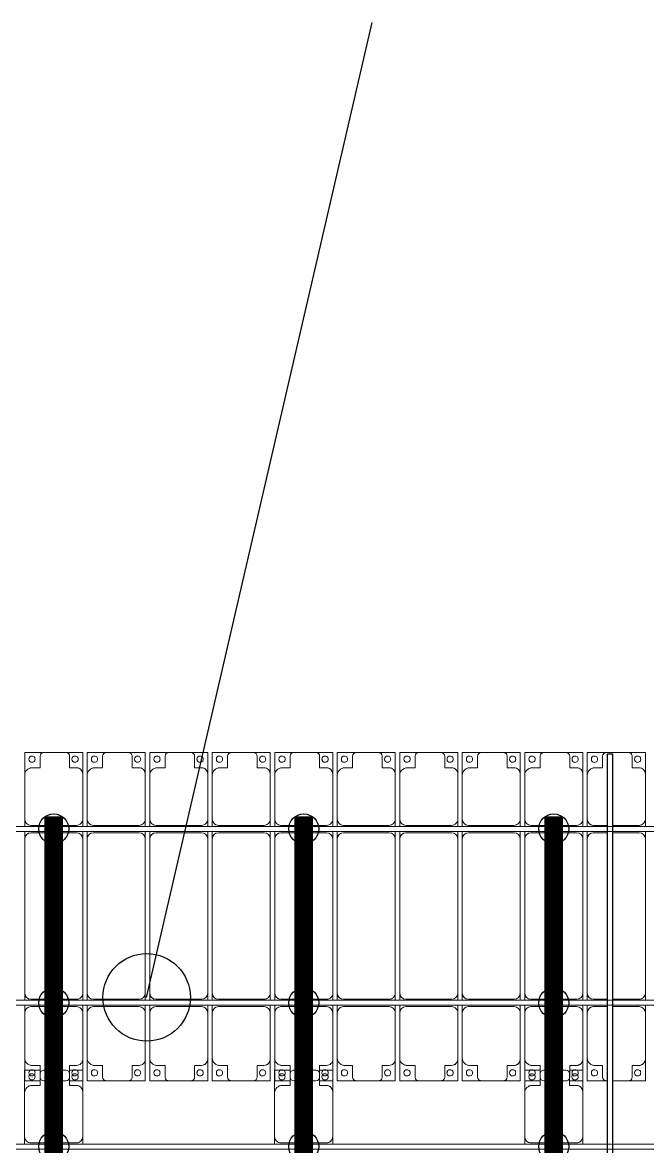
# Model space of a CAD drawing. Header units: millimetres. Extents: x -147246 to 112336, y -213734 to -86506.
# Drawn here: x -44365 to -39364, y -95705 to -86719 of the extents above; entities that cross this region are included whole.
import ezdxf

# ---------------------------------------------------------------- set-up
doc = ezdxf.new("R2010")
doc.units = ezdxf.units.MM
doc.layers.add('A-GENM', color=13, linetype='Continuous', lineweight=9)
doc.layers.add('S-BEAM', color=12, linetype='Continuous', lineweight=9)
for name, color, linetype in [('GC-BICH NEO', 6, 'Continuous'), ('GC-DAY NEO', 5, 'Continuous'), ('GC-HOP 40x60 GIA CUONG', 1, 'Continuous')]:
    doc.layers.add(name, color=color, linetype=linetype)

# ---------------------------------------------------------------- blocks, each defined once
blk = doc.blocks.new('Dải phao đi lại kèm đỡ invester - DẢI PHAO ĐI LẠI-15551-BỐ TRÍ KHUNG KẾT CẤU BÈ PIN 05')
at = {"layer": 'A-GENM', "color": 7}
for p, q in [((95758.4, 1312.2), (95911.8, 1312.2)), ((95758.4, 1129.7), (95758.4, 1312.2)), ((95881.8, 1282.2), (95881.8, 1189.7)), ((96088.2, 1312.2), (95911.8, 1312.2)), ((96088.2, 1312.2), (96223.4, 1312.2)), ((96118.2, 1189.7), (96118.2, 1282.2)), ((96223.4, 1312.2), (96223.4, 1139.7)), ((96258.4, 1312.2), (96411.8, 1312.2)), ((96258.4, 1129.7), (96258.4, 1312.2)), ((96381.8, 1282.2), (96381.8, 1189.7)), ((96588.2, 1312.2), (96411.8, 1312.2)), ((96588.2, 1312.2), (96723.4, 1312.2)), ((96618.2, 1189.7), (96618.2, 1282.2)), ((96723.4, 1312.2), (96723.4, 1139.7)), ((96758.4, 1312.2), (96911.8, 1312.2)), ((96758.4, 1129.7), (96758.4, 1312.2)), ((96881.8, 1282.2), (96881.8, 1189.7)), ((97088.2, 1312.2), (96911.8, 1312.2)), ((97088.2, 1312.2), (97223.4, 1312.2)), ((97118.2, 1189.7), (97118.2, 1282.2)), ((97223.4, 1312.2), (97223.4, 1139.7)), ((97258.4, 1312.2), (97411.8, 1312.2)), ((97258.4, 1129.7), (97258.4, 1312.2)), ((97381.8, 1282.2), (97381.8, 1189.7)), ((97588.2, 1312.2), (97411.8, 1312.2)), ((97588.2, 1312.2), (97723.4, 1312.2)), ((97618.2, 1189.7), (97618.2, 1282.2)), ((97723.4, 1312.2), (97723.4, 1139.7)), ((97758.4, 1312.2), (97911.8, 1312.2)), ((97758.4, 1129.7), (97758.4, 1312.2)), ((97881.8, 1282.2), (97881.8, 1189.7)), ((98088.2, 1312.2), (97911.8, 1312.2)), ((98088.2, 1312.2), (98223.4, 1312.2)), ((98118.2, 1189.7), (98118.2, 1282.2)), ((98223.4, 1312.2), (98223.4, 1139.7)), ((98258.4, 1312.2), (98411.8, 1312.2)), ((98258.4, 1129.7), (98258.4, 1312.2)), ((98381.8, 1282.2), (98381.8, 1189.7)), ((98588.2, 1312.2), (98411.8, 1312.2)), ((98588.2, 1312.2), (98723.4, 1312.2)), ((98618.2, 1189.7), (98618.2, 1282.2)), ((98723.4, 1312.2), (98723.4, 1139.7)), ((98758.4, 1312.2), (98911.8, 1312.2)), ((98758.4, 1129.7), (98758.4, 1312.2)), ((98881.8, 1282.2), (98881.8, 1189.7)), ((99088.2, 1312.2), (98911.8, 1312.2)), ((99088.2, 1312.2), (99223.4, 1312.2)), ((99118.2, 1189.7), (99118.2, 1282.2)), ((99223.4, 1312.2), (99223.4, 1139.7)), ((99258.4, 1312.2), (99411.8, 1312.2)), ((99258.4, 1129.7), (99258.4, 1312.2)), ((99381.8, 1282.2), (99381.8, 1189.7)), ((99588.2, 1312.2), (99411.8, 1312.2)), ((99588.2, 1312.2), (99723.4, 1312.2)), ((99618.2, 1189.7), (99618.2, 1282.2)), ((99723.4, 1312.2), (99723.4, 1139.7)), ((99758.4, 1312.2), (99911.8, 1312.2)), ((99758.4, 1129.7), (99758.4, 1312.2)), ((99881.8, 1282.2), (99881.8, 1189.7)), ((100088.2, 1312.2), (99911.8, 1312.2)), ((100088.2, 1312.2), (100223.4, 1312.2)), ((100118.2, 1189.7), (100118.2, 1282.2)), ((100223.4, 1312.2), (100223.4, 1139.7)), ((100258.4, 1312.2), (100411.8, 1312.2)), ((100258.4, 1129.7), (100258.4, 1312.2)), ((100381.8, 1282.2), (100381.8, 1189.7)), ((100588.2, 1312.2), (100411.8, 1312.2)), ((100588.2, 1312.2), (100723.4, 1312.2)), ((100618.2, 1189.7), (100618.2, 1282.2)), ((100723.4, 1312.2), (100723.4, 1139.7)), ((95881.8, 1189.7), (95818.4, 1189.7)), ((96173.4, 1189.7), (96118.2, 1189.7)), ((96381.8, 1189.7), (96318.4, 1189.7)), ((96673.4, 1189.7), (96618.2, 1189.7)), ((96881.8, 1189.7), (96818.4, 1189.7)), ((97173.4, 1189.7), (97118.2, 1189.7)), ((97381.8, 1189.7), (97318.4, 1189.7)), ((97673.4, 1189.7), (97618.2, 1189.7)), ((97881.8, 1189.7), (97818.4, 1189.7)), ((98173.4, 1189.7), (98118.2, 1189.7)), ((98381.8, 1189.7), (98318.4, 1189.7)), ((98673.4, 1189.7), (98618.2, 1189.7)), ((98881.8, 1189.7), (98818.4, 1189.7)), ((99173.4, 1189.7), (99118.2, 1189.7)), ((99381.8, 1189.7), (99318.4, 1189.7)), ((99673.4, 1189.7), (99618.2, 1189.7)), ((99881.8, 1189.7), (99818.4, 1189.7)), ((100173.4, 1189.7), (100118.2, 1189.7)), ((100381.8, 1189.7), (100318.4, 1189.7)), ((100673.4, 1189.7), (100618.2, 1189.7)), ((95758.4, 1129.7), (95758.4, 779.7)), ((96223.4, 779.7), (96223.4, 1139.7)), ((96258.4, 1129.7), (96258.4, 779.7)), ((96723.4, 779.7), (96723.4, 1139.7)), ((96758.4, 1129.7), (96758.4, 779.7)), ((97223.4, 779.7), (97223.4, 1139.7)), ((97258.4, 1129.7), (97258.4, 779.7)), ((97723.4, 779.7), (97723.4, 1139.7)), ((97758.4, 1129.7), (97758.4, 779.7)), ((98223.4, 779.7), (98223.4, 1139.7)), ((98258.4, 1129.7), (98258.4, 779.7)), ((98723.4, 779.7), (98723.4, 1139.7)), ((98758.4, 1129.7), (98758.4, 779.7)), ((99223.4, 779.7), (99223.4, 1139.7)), ((99258.4, 1129.7), (99258.4, 779.7)), ((99723.4, 779.7), (99723.4, 1139.7)), ((99758.4, 1129.7), (99758.4, 779.7)), ((100223.4, 779.7), (100223.4, 1139.7)), ((100258.4, 1129.7), (100258.4, 779.7)), ((100723.4, 779.7), (100723.4, 1139.7)), ((95758.4, 721.1), (95758.4, 779.7)), ((95808.4, 729.7), (96173.4, 729.7)), ((96223.4, 779.7), (96223.4, 721.1)), ((96258.4, 721.1), (96258.4, 779.7)), ((96308.4, 729.7), (96673.4, 729.7)), ((96723.4, 779.7), (96723.4, 721.1)), ((96758.4, 721.1), (96758.4, 779.7)), ((96808.4, 729.7), (97173.4, 729.7)), ((97223.4, 779.7), (97223.4, 721.1)), ((97258.4, 721.1), (97258.4, 779.7)), ((97308.4, 729.7), (97673.4, 729.7)), ((97723.4, 779.7), (97723.4, 721.1)), ((97758.4, 721.1), (97758.4, 779.7)), ((97808.4, 729.7), (98173.4, 729.7)), ((98223.4, 779.7), (98223.4, 721.1)), ((98258.4, 721.1), (98258.4, 779.7)), ((98308.4, 729.7), (98673.4, 729.7)), ((98723.4, 779.7), (98723.4, 721.1)), ((98758.4, 721.1), (98758.4, 779.7)), ((98808.4, 729.7), (99173.4, 729.7)), ((99223.4, 779.7), (99223.4, 721.1)), ((99258.4, 721.1), (99258.4, 779.7)), ((99308.4, 729.7), (99673.4, 729.7)), ((99723.4, 779.7), (99723.4, 721.1)), ((99758.4, 721.1), (99758.4, 779.7)), ((99808.4, 729.7), (100173.4, 729.7)), ((100223.4, 779.7), (100223.4, 721.1)), ((100258.4, 721.1), (100258.4, 779.7)), ((100308.4, 729.7), (100421.3, 729.7)), ((100461.3, 729.7), (100673.4, 729.7)), ((100723.4, 779.7), (100723.4, 721.1)), ((95758.4, 620.3), (95758.4, 681.1)), ((96173.4, 670.3), (95808.4, 670.3)), ((96223.4, 681.1), (96223.4, 620.3)), ((96258.4, 620.3), (96258.4, 681.1)), ((96673.4, 670.3), (96308.4, 670.3)), ((96723.4, 681.1), (96723.4, 620.3)), ((96758.4, 620.3), (96758.4, 681.1)), ((97173.4, 670.3), (96808.4, 670.3)), ((97223.4, 681.1), (97223.4, 620.3)), ((97258.4, 620.3), (97258.4, 681.1)), ((97673.4, 670.3), (97308.4, 670.3)), ((97723.4, 681.1), (97723.4, 620.3)), ((97758.4, 620.3), (97758.4, 681.1)), ((98173.4, 670.3), (97808.4, 670.3)), ((98223.4, 681.1), (98223.4, 620.3)), ((98258.4, 620.3), (98258.4, 681.1)), ((98673.4, 670.3), (98308.4, 670.3)), ((98723.4, 681.1), (98723.4, 620.3)), ((98758.4, 620.3), (98758.4, 681.1)), ((99173.4, 670.3), (98808.4, 670.3)), ((99223.4, 681.1), (99223.4, 620.3)), ((99258.4, 620.3), (99258.4, 681.1)), ((99673.4, 670.3), (99308.4, 670.3)), ((99723.4, 681.1), (99723.4, 620.3)), ((99758.4, 620.3), (99758.4, 681.1)), ((100173.4, 670.3), (99808.4, 670.3)), ((100223.4, 681.1), (100223.4, 620.3)), ((100258.4, 620.3), (100258.4, 681.1)), ((100421.3, 670.3), (100308.4, 670.3)), ((100673.4, 670.3), (100461.3, 670.3)), ((100723.4, 681.1), (100723.4, 620.3)), ((95758.4, 620.3), (95758.4, -610.3)), ((96223.4, -610.3), (96223.4, 620.3)), ((96258.4, 620.3), (96258.4, -610.3)), ((96723.4, -610.3), (96723.4, 620.3)), ((96758.4, 620.3), (96758.4, -610.3)), ((97223.4, -610.3), (97223.4, 620.3)), ((97258.4, 620.3), (97258.4, -610.3)), ((97723.4, -610.3), (97723.4, 620.3)), ((97758.4, 620.3), (97758.4, -610.3)), ((98223.4, -610.3), (98223.4, 620.3)), ((98258.4, 620.3), (98258.4, -610.3)), ((98723.4, -610.3), (98723.4, 620.3)), ((98758.4, 620.3), (98758.4, -610.3)), ((99223.4, -610.3), (99223.4, 620.3)), ((99258.4, 620.3), (99258.4, -610.3)), ((99723.4, -610.3), (99723.4, 620.3)), ((99758.4, 620.3), (99758.4, -610.3)), ((100223.4, -610.3), (100223.4, 620.3)), ((100258.4, 620.3), (100258.4, -610.3)), ((100723.4, -610.3), (100723.4, 620.3)), ((95758.4, -668.9), (95758.4, -610.3)), ((96223.4, -610.3), (96223.4, -668.9)), ((96258.4, -668.9), (96258.4, -610.3)), ((96723.4, -610.3), (96723.4, -668.9)), ((96758.4, -668.9), (96758.4, -610.3)), ((97223.4, -610.3), (97223.4, -668.9)), ((97258.4, -668.9), (97258.4, -610.3)), ((97723.4, -610.3), (97723.4, -668.9)), ((97758.4, -668.9), (97758.4, -610.3)), ((98223.4, -610.3), (98223.4, -668.9)), ((98258.4, -668.9), (98258.4, -610.3)), ((98723.4, -610.3), (98723.4, -668.9)), ((98758.4, -668.9), (98758.4, -610.3)), ((99223.4, -610.3), (99223.4, -668.9)), ((99258.4, -668.9), (99258.4, -610.3)), ((99723.4, -610.3), (99723.4, -668.9)), ((99758.4, -668.9), (99758.4, -610.3)), ((100223.4, -610.3), (100223.4, -668.9)), ((100258.4, -668.9), (100258.4, -610.3)), ((100723.4, -610.3), (100723.4, -668.9)), ((95758.4, -769.7), (95758.4, -708.9)), ((95808.4, -660.3), (96173.4, -660.3)), ((96223.4, -708.9), (96223.4, -769.7)), ((96258.4, -769.7), (96258.4, -708.9)), ((96308.4, -660.3), (96673.4, -660.3)), ((96723.4, -708.9), (96723.4, -769.7)), ((96758.4, -769.7), (96758.4, -708.9)), ((96808.4, -660.3), (97173.4, -660.3)), ((97223.4, -708.9), (97223.4, -769.7)), ((97258.4, -769.7), (97258.4, -708.9)), ((97308.4, -660.3), (97673.4, -660.3)), ((97723.4, -708.9), (97723.4, -769.7)), ((97758.4, -769.7), (97758.4, -708.9)), ((97808.4, -660.3), (98173.4, -660.3)), ((98223.4, -708.9), (98223.4, -769.7)), ((98258.4, -769.7), (98258.4, -708.9)), ((98308.4, -660.3), (98673.4, -660.3)), ((98723.4, -708.9), (98723.4, -769.7)), ((98758.4, -769.7), (98758.4, -708.9)), ((98808.4, -660.3), (99173.4, -660.3)), ((99223.4, -708.9), (99223.4, -769.7)), ((99258.4, -769.7), (99258.4, -708.9)), ((99308.4, -660.3), (99673.4, -660.3)), ((99723.4, -708.9), (99723.4, -769.7)), ((99758.4, -769.7), (99758.4, -708.9)), ((99808.4, -660.3), (100173.4, -660.3)), ((100223.4, -708.9), (100223.4, -769.7)), ((100258.4, -769.7), (100258.4, -708.9)), ((100308.4, -660.3), (100421.3, -660.3)), ((100461.3, -660.3), (100673.4, -660.3)), ((100723.4, -708.9), (100723.4, -769.7)), ((95758.4, -769.7), (95758.4, -1129.7)), ((96173.4, -719.7), (95808.4, -719.7)), ((96223.4, -1139.7), (96223.4, -769.7)), ((96258.4, -769.7), (96258.4, -1129.7)), ((96673.4, -719.7), (96308.4, -719.7)), ((96723.4, -1139.7), (96723.4, -769.7)), ((96758.4, -769.7), (96758.4, -1129.7)), ((97173.4, -719.7), (96808.4, -719.7)), ((97223.4, -1139.7), (97223.4, -769.7)), ((97258.4, -769.7), (97258.4, -1129.7)), ((97673.4, -719.7), (97308.4, -719.7)), ((97723.4, -1139.7), (97723.4, -769.7)), ((97758.4, -769.7), (97758.4, -1129.7)), ((98173.4, -719.7), (97808.4, -719.7)), ((98223.4, -1139.7), (98223.4, -769.7)), ((98258.4, -769.7), (98258.4, -1129.7)), ((98673.4, -719.7), (98308.4, -719.7)), ((98723.4, -1139.7), (98723.4, -769.7)), ((98758.4, -769.7), (98758.4, -1129.7)), ((99173.4, -719.7), (98808.4, -719.7)), ((99223.4, -1139.7), (99223.4, -769.7)), ((99258.4, -769.7), (99258.4, -1129.7)), ((99673.4, -719.7), (99308.4, -719.7)), ((99723.4, -1139.7), (99723.4, -769.7)), ((99758.4, -769.7), (99758.4, -1129.7)), ((100173.4, -719.7), (99808.4, -719.7)), ((100223.4, -1139.7), (100223.4, -769.7)), ((100258.4, -769.7), (100258.4, -1129.7)), ((100421.3, -719.7), (100308.4, -719.7)), ((100673.4, -719.7), (100461.3, -719.7)), ((100723.4, -1139.7), (100723.4, -769.7)), ((95758.4, -1312.2), (95758.4, -1129.7)), ((96223.4, -1139.7), (96223.4, -1312.2)), ((96258.4, -1312.2), (96258.4, -1129.7)), ((96723.4, -1139.7), (96723.4, -1312.2)), ((96758.4, -1312.2), (96758.4, -1129.7)), ((97223.4, -1139.7), (97223.4, -1312.2)), ((97258.4, -1312.2), (97258.4, -1129.7)), ((97723.4, -1139.7), (97723.4, -1312.2)), ((97758.4, -1312.2), (97758.4, -1129.7)), ((98223.4, -1139.7), (98223.4, -1312.2)), ((98258.4, -1312.2), (98258.4, -1129.7)), ((98723.4, -1139.7), (98723.4, -1312.2)), ((98758.4, -1312.2), (98758.4, -1129.7)), ((99223.4, -1139.7), (99223.4, -1312.2)), ((99258.4, -1312.2), (99258.4, -1129.7)), ((99723.4, -1139.7), (99723.4, -1312.2)), ((99758.4, -1312.2), (99758.4, -1129.7)), ((100223.4, -1139.7), (100223.4, -1312.2)), ((100258.4, -1312.2), (100258.4, -1129.7)), ((100723.4, -1139.7), (100723.4, -1312.2)), ((95818.4, -1189.7), (95881.8, -1189.7)), ((95881.8, -1189.7), (95881.8, -1282.2)), ((96118.2, -1282.2), (96118.2, -1189.7)), ((96118.2, -1189.7), (96173.4, -1189.7)), ((96318.4, -1189.7), (96381.8, -1189.7)), ((96381.8, -1189.7), (96381.8, -1282.2)), ((96618.2, -1282.2), (96618.2, -1189.7)), ((96618.2, -1189.7), (96673.4, -1189.7)), ((96818.4, -1189.7), (96881.8, -1189.7)), ((96881.8, -1189.7), (96881.8, -1282.2)), ((97118.2, -1282.2), (97118.2, -1189.7)), ((97118.2, -1189.7), (97173.4, -1189.7)), ((97318.4, -1189.7), (97381.8, -1189.7)), ((97381.8, -1189.7), (97381.8, -1282.2)), ((97618.2, -1282.2), (97618.2, -1189.7)), ((97618.2, -1189.7), (97673.4, -1189.7)), ((97818.4, -1189.7), (97881.8, -1189.7)), ((97881.8, -1189.7), (97881.8, -1282.2)), ((98118.2, -1282.2), (98118.2, -1189.7)), ((98118.2, -1189.7), (98173.4, -1189.7)), ((98318.4, -1189.7), (98381.8, -1189.7)), ((98381.8, -1189.7), (98381.8, -1282.2)), ((98618.2, -1282.2), (98618.2, -1189.7)), ((98618.2, -1189.7), (98673.4, -1189.7)), ((98818.4, -1189.7), (98881.8, -1189.7)), ((98881.8, -1189.7), (98881.8, -1282.2)), ((99118.2, -1282.2), (99118.2, -1189.7)), ((99118.2, -1189.7), (99173.4, -1189.7)), ((99318.4, -1189.7), (99381.8, -1189.7)), ((99381.8, -1189.7), (99381.8, -1282.2)), ((99618.2, -1282.2), (99618.2, -1189.7)), ((99618.2, -1189.7), (99673.4, -1189.7)), ((99818.4, -1189.7), (99881.8, -1189.7)), ((99881.8, -1189.7), (99881.8, -1282.2)), ((100118.2, -1282.2), (100118.2, -1189.7)), ((100118.2, -1189.7), (100173.4, -1189.7)), ((100318.4, -1189.7), (100381.8, -1189.7)), ((100381.8, -1189.7), (100381.8, -1282.2)), ((100618.2, -1282.2), (100618.2, -1189.7)), ((100618.2, -1189.7), (100673.4, -1189.7)), ((95881.6, -1312.2), (95758.4, -1312.2)), ((95911.8, -1312.2), (96088.2, -1312.2)), ((96223.4, -1312.2), (96118, -1312.2)), ((96411.8, -1312.2), (96258.4, -1312.2)), ((96411.8, -1312.2), (96588.2, -1312.2)), ((96723.4, -1312.2), (96588.2, -1312.2)), ((96911.8, -1312.2), (96758.4, -1312.2)), ((96911.8, -1312.2), (97088.2, -1312.2)), ((97223.4, -1312.2), (97088.2, -1312.2)), ((97411.8, -1312.2), (97258.4, -1312.2)), ((97411.8, -1312.2), (97588.2, -1312.2)), ((97723.4, -1312.2), (97588.2, -1312.2)), ((97881.6, -1312.2), (97758.4, -1312.2)), ((97911.8, -1312.2), (98088.2, -1312.2)), ((98223.4, -1312.2), (98118, -1312.2)), ((98411.8, -1312.2), (98258.4, -1312.2)), ((98411.8, -1312.2), (98588.2, -1312.2)), ((98723.4, -1312.2), (98588.2, -1312.2)), ((98911.8, -1312.2), (98758.4, -1312.2)), ((98911.8, -1312.2), (99088.2, -1312.2)), ((99223.4, -1312.2), (99088.2, -1312.2)), ((99411.8, -1312.2), (99258.4, -1312.2)), ((99411.8, -1312.2), (99588.2, -1312.2)), ((99723.4, -1312.2), (99588.2, -1312.2)), ((99881.6, -1312.2), (99758.4, -1312.2)), ((99911.8, -1312.2), (100088.2, -1312.2)), ((100223.4, -1312.2), (100118, -1312.2)), ((100411.8, -1312.2), (100258.4, -1312.2)), ((100411.8, -1312.2), (100421.3, -1312.2)), ((100461.3, -1312.2), (100588.2, -1312.2)), ((100723.4, -1312.2), (100588.2, -1312.2))]:
    blk.add_line(p, q, dxfattribs=at)
for centre, radius, start, end in [((95816.8, 1258.6), 25, 90, 270), ((95816.8, 1258.6), 25, 270, 90), ((95911.8, 1282.2), 30, 90, 180), ((95911.8, 1282.2), 30, 90, 150), ((96088.2, 1282.2), 30, 0, 90), ((96088.2, 1282.2), 30, 30, 90), ((96161.8, 1258.6), 25, 90, 270), ((96161.8, 1258.6), 25, 180, 195), ((96161.8, 1258.6), 25, 270, 90), ((96316.8, 1258.6), 25, 90, 270), ((96316.8, 1258.6), 25, 270, 90), ((96411.8, 1282.2), 30, 90, 180), ((96411.8, 1282.2), 30, 90, 150), ((96588.2, 1282.2), 30, 0, 90), ((96588.2, 1282.2), 30, 30, 90), ((96661.8, 1258.6), 25, 90, 270), ((96661.8, 1258.6), 25, 180, 195), ((96661.8, 1258.6), 25, 270, 90), ((96816.8, 1258.6), 25, 90, 270), ((96816.8, 1258.6), 25, 270, 90), ((96911.8, 1282.2), 30, 90, 180), ((96911.8, 1282.2), 30, 90, 150), ((97088.2, 1282.2), 30, 0, 90), ((97088.2, 1282.2), 30, 30, 90), ((97161.8, 1258.6), 25, 90, 270), ((97161.8, 1258.6), 25, 180, 195), ((97161.8, 1258.6), 25, 270, 90), ((97316.8, 1258.6), 25, 90, 270), ((97316.8, 1258.6), 25, 270, 90), ((97411.8, 1282.2), 30, 90, 180), ((97411.8, 1282.2), 30, 90, 150), ((97588.2, 1282.2), 30, 0, 90), ((97588.2, 1282.2), 30, 30, 90), ((97661.8, 1258.6), 25, 90, 270), ((97661.8, 1258.6), 25, 180, 195), ((97661.8, 1258.6), 25, 270, 90), ((97816.8, 1258.6), 25, 90, 270), ((97816.8, 1258.6), 25, 270, 90), ((97911.8, 1282.2), 30, 90, 180), ((97911.8, 1282.2), 30, 90, 150), ((98088.2, 1282.2), 30, 0, 90), ((98088.2, 1282.2), 30, 30, 90), ((98161.8, 1258.6), 25, 90, 270), ((98161.8, 1258.6), 25, 180, 195), ((98161.8, 1258.6), 25, 270, 90), ((98316.8, 1258.6), 25, 90, 270), ((98316.8, 1258.6), 25, 270, 90), ((98411.8, 1282.2), 30, 90, 180), ((98411.8, 1282.2), 30, 90, 150), ((98588.2, 1282.2), 30, 0, 90), ((98588.2, 1282.2), 30, 30, 90), ((98661.8, 1258.6), 25, 90, 270), ((98661.8, 1258.6), 25, 180, 195), ((98661.8, 1258.6), 25, 270, 90), ((98816.8, 1258.6), 25, 90, 270), ((98816.8, 1258.6), 25, 270, 90), ((98911.8, 1282.2), 30, 90, 180), ((98911.8, 1282.2), 30, 90, 150), ((99088.2, 1282.2), 30, 0, 90), ((99088.2, 1282.2), 30, 30, 90), ((99161.8, 1258.6), 25, 90, 270), ((99161.8, 1258.6), 25, 180, 195), ((99161.8, 1258.6), 25, 270, 90), ((99316.8, 1258.6), 25, 90, 270), ((99316.8, 1258.6), 25, 270, 90), ((99411.8, 1282.2), 30, 90, 180), ((99411.8, 1282.2), 30, 90, 150), ((99588.2, 1282.2), 30, 0, 90), ((99588.2, 1282.2), 30, 30, 90), ((99661.8, 1258.6), 25, 90, 270), ((99661.8, 1258.6), 25, 180, 195), ((99661.8, 1258.6), 25, 270, 90), ((99816.8, 1258.6), 25, 90, 270), ((99816.8, 1258.6), 25, 270, 90), ((99911.8, 1282.2), 30, 90, 180), ((99911.8, 1282.2), 30, 90, 150), ((100088.2, 1282.2), 30, 0, 90), ((100088.2, 1282.2), 30, 30, 90), ((100161.8, 1258.6), 25, 90, 270), ((100161.8, 1258.6), 25, 180, 195), ((100161.8, 1258.6), 25, 270, 90), ((100316.8, 1258.6), 25, 90, 270), ((100316.8, 1258.6), 25, 270, 90), ((100411.8, 1282.2), 30, 90, 180), ((100411.8, 1282.2), 30, 90, 150), ((100588.2, 1282.2), 30, 0, 90), ((100588.2, 1282.2), 30, 30, 90), ((100661.8, 1258.6), 25, 90, 270), ((100661.8, 1258.6), 25, 180, 195), ((100661.8, 1258.6), 25, 270, 90), ((95818.4, 1129.7), 60, 90, 180), ((95818.4, 1129.7), 60, 90, 120), ((96173.4, 1139.7), 50, 0, 90), ((96173.4, 1139.7), 50, 45, 90), ((96318.4, 1129.7), 60, 90, 180), ((96318.4, 1129.7), 60, 90, 120), ((96673.4, 1139.7), 50, 0, 90), ((96673.4, 1139.7), 50, 45, 90), ((96818.4, 1129.7), 60, 90, 180), ((96818.4, 1129.7), 60, 90, 120), ((97173.4, 1139.7), 50, 0, 90), ((97173.4, 1139.7), 50, 45, 90), ((97318.4, 1129.7), 60, 90, 180), ((97318.4, 1129.7), 60, 90, 120), ((97673.4, 1139.7), 50, 0, 90), ((97673.4, 1139.7), 50, 45, 90), ((97818.4, 1129.7), 60, 90, 180), ((97818.4, 1129.7), 60, 90, 120), ((98173.4, 1139.7), 50, 0, 90), ((98173.4, 1139.7), 50, 45, 90), ((98318.4, 1129.7), 60, 90, 180), ((98318.4, 1129.7), 60, 90, 120), ((98673.4, 1139.7), 50, 0, 90), ((98673.4, 1139.7), 50, 45, 90), ((98818.4, 1129.7), 60, 90, 180), ((98818.4, 1129.7), 60, 90, 120), ((99173.4, 1139.7), 50, 0, 90), ((99173.4, 1139.7), 50, 45, 90), ((99318.4, 1129.7), 60, 90, 180), ((99318.4, 1129.7), 60, 90, 120), ((99673.4, 1139.7), 50, 0, 90), ((99673.4, 1139.7), 50, 45, 90), ((99818.4, 1129.7), 60, 90, 180), ((99818.4, 1129.7), 60, 90, 120), ((100173.4, 1139.7), 50, 0, 90), ((100173.4, 1139.7), 50, 45, 90), ((100318.4, 1129.7), 60, 90, 180), ((100318.4, 1129.7), 60, 90, 120), ((100673.4, 1139.7), 50, 0, 90), ((100673.4, 1139.7), 50, 45, 90), ((95808.4, 779.7), 50, 180, 270), ((95808.4, 779.7), 50, 225, 270), ((96173.4, 779.7), 50, 270, 0), ((96173.4, 779.7), 50, 270, 315), ((96308.4, 779.7), 50, 180, 270), ((96308.4, 779.7), 50, 225, 270), ((96673.4, 779.7), 50, 270, 0), ((96673.4, 779.7), 50, 270, 315), ((96808.4, 779.7), 50, 180, 270), ((96808.4, 779.7), 50, 225, 270), ((97173.4, 779.7), 50, 270, 0), ((97173.4, 779.7), 50, 270, 315), ((97308.4, 779.7), 50, 180, 270), ((97308.4, 779.7), 50, 225, 270), ((97673.4, 779.7), 50, 270, 0), ((97673.4, 779.7), 50, 270, 315), ((97808.4, 779.7), 50, 180, 270), ((97808.4, 779.7), 50, 225, 270), ((98173.4, 779.7), 50, 270, 0), ((98173.4, 779.7), 50, 270, 315), ((98308.4, 779.7), 50, 180, 270), ((98308.4, 779.7), 50, 225, 270), ((98673.4, 779.7), 50, 270, 0), ((98673.4, 779.7), 50, 270, 315), ((98808.4, 779.7), 50, 180, 270), ((98808.4, 779.7), 50, 225, 270), ((99173.4, 779.7), 50, 270, 0), ((99173.4, 779.7), 50, 270, 315), ((99308.4, 779.7), 50, 180, 270), ((99308.4, 779.7), 50, 225, 270), ((99673.4, 779.7), 50, 270, 0), ((99673.4, 779.7), 50, 270, 315), ((99808.4, 779.7), 50, 180, 270), ((99808.4, 779.7), 50, 225, 270), ((100173.4, 779.7), 50, 270, 0), ((100173.4, 779.7), 50, 270, 315), ((100308.4, 779.7), 50, 180, 270), ((100308.4, 779.7), 50, 225, 268.47868), ((100673.4, 779.7), 50, 270, 0), ((100673.4, 779.7), 50, 270, 315), ((95808.4, 620.3), 50, 90, 180), ((95808.4, 620.3), 50, 90, 165), ((96173.4, 620.3), 50, 0, 90), ((96173.4, 620.3), 50, 0, 90), ((96308.4, 620.3), 50, 90, 180), ((96308.4, 620.3), 50, 90, 165), ((96673.4, 620.3), 50, 0, 90), ((96673.4, 620.3), 50, 0, 90), ((96808.4, 620.3), 50, 90, 180), ((96808.4, 620.3), 50, 90, 165), ((97173.4, 620.3), 50, 0, 90), ((97173.4, 620.3), 50, 0, 90), ((97308.4, 620.3), 50, 90, 180), ((97308.4, 620.3), 50, 90, 165), ((97673.4, 620.3), 50, 0, 90), ((97673.4, 620.3), 50, 0, 90), ((97808.4, 620.3), 50, 90, 180), ((97808.4, 620.3), 50, 90, 165), ((98173.4, 620.3), 50, 0, 90), ((98173.4, 620.3), 50, 0, 90), ((98308.4, 620.3), 50, 90, 180), ((98308.4, 620.3), 50, 90, 165), ((98673.4, 620.3), 50, 0, 90), ((98673.4, 620.3), 50, 0, 90), ((98808.4, 620.3), 50, 90, 180), ((98808.4, 620.3), 50, 90, 165), ((99173.4, 620.3), 50, 0, 90), ((99173.4, 620.3), 50, 0, 90), ((99308.4, 620.3), 50, 90, 180), ((99308.4, 620.3), 50, 90, 165), ((99673.4, 620.3), 50, 0, 90), ((99673.4, 620.3), 50, 0, 90), ((99808.4, 620.3), 50, 90, 180), ((99808.4, 620.3), 50, 90, 165), ((100173.4, 620.3), 50, 0, 90), ((100173.4, 620.3), 50, 0, 90), ((100308.4, 620.3), 50, 90, 180), ((100308.4, 620.3), 50, 91.52105, 165), ((100673.4, 620.3), 50, 0, 90), ((100673.4, 620.3), 50, 0, 90), ((95808.4, -610.3), 50, 180, 270), ((95808.4, -610.3), 50, 180, 255), ((96173.4, -610.3), 50, 270, 0), ((96173.4, -610.3), 50, 315, 0), ((96308.4, -610.3), 50, 180, 270), ((96308.4, -610.3), 50, 180, 255), ((96673.4, -610.3), 50, 270, 360), ((96673.4, -610.3), 50, 315, 0), ((96808.4, -610.3), 50, 180, 270), ((96808.4, -610.3), 50, 180, 255), ((97173.4, -610.3), 50, 270, 360), ((97173.4, -610.3), 50, 315, 0), ((97308.4, -610.3), 50, 180, 270), ((97308.4, -610.3), 50, 180, 255), ((97673.4, -610.3), 50, 270, 0), ((97673.4, -610.3), 50, 315, 0), ((97808.4, -610.3), 50, 180, 270), ((97808.4, -610.3), 50, 180, 218.32929), ((98173.4, -610.3), 50, 270, 0), ((98173.4, -610.3), 50, 315, 0), ((98308.4, -610.3), 50, 180, 270), ((98308.4, -610.3), 50, 180, 255), ((98673.4, -610.3), 50, 270, 0), ((98673.4, -610.3), 50, 315, 0), ((98808.4, -610.3), 50, 180, 270), ((98808.4, -610.3), 50, 180, 255), ((99173.4, -610.3), 50, 270, 360), ((99173.4, -610.3), 50, 315, 0), ((99308.4, -610.3), 50, 180, 270), ((99308.4, -610.3), 50, 180, 255), ((99673.4, -610.3), 50, 270, 360), ((99673.4, -610.3), 50, 315, 360), ((99808.4, -610.3), 50, 180, 270), ((99808.4, -610.3), 50, 180, 255), ((100173.4, -610.3), 50, 270, 360), ((100173.4, -610.3), 50, 315, 0), ((100308.4, -610.3), 50, 180, 270), ((100308.4, -610.3), 50, 180, 255), ((100673.4, -610.3), 50, 270, 0), ((100673.4, -610.3), 50, 315, 0), ((97808.4, -610.3), 50, 225, 255), ((95808.4, -769.7), 50, 90, 180), ((95808.4, -769.7), 50, 90, 135), ((96173.4, -769.7), 50, 360, 90), ((96173.4, -769.7), 50, 45, 90), ((96308.4, -769.7), 50, 90, 180), ((96308.4, -769.7), 50, 90, 135), ((96673.4, -769.7), 50, 360, 90), ((96673.4, -769.7), 50, 45, 90), ((96808.4, -769.7), 50, 90, 180), ((96808.4, -769.7), 50, 90, 135), ((97173.4, -769.7), 50, 0, 90), ((97173.4, -769.7), 50, 45, 90), ((97308.4, -769.7), 50, 90, 180), ((97308.4, -769.7), 50, 90, 135), ((97673.4, -769.7), 50, 0, 90), ((97673.4, -769.7), 50, 45, 90), ((97808.4, -769.7), 50, 90, 180), ((97808.4, -769.7), 50, 90, 135), ((98173.4, -769.7), 50, 0, 90), ((98173.4, -769.7), 50, 45, 90), ((98308.4, -769.7), 50, 90, 180), ((98308.4, -769.7), 50, 90, 135), ((98673.4, -769.7), 50, 360, 90), ((98673.4, -769.7), 50, 45, 90), ((98808.4, -769.7), 50, 90, 180), ((98808.4, -769.7), 50, 90, 135), ((99173.4, -769.7), 50, 360, 90), ((99173.4, -769.7), 50, 45, 90), ((99308.4, -769.7), 50, 90, 180), ((99308.4, -769.7), 50, 90, 135), ((99673.4, -769.7), 50, 360, 90), ((99673.4, -769.7), 50, 45, 90), ((99808.4, -769.7), 50, 90, 180), ((99808.4, -769.7), 50, 90, 135), ((100173.4, -769.7), 50, 0, 90), ((100173.4, -769.7), 50, 45, 90), ((100308.4, -769.7), 50, 90, 180), ((100308.4, -769.7), 50, 91.51461, 135), ((100673.4, -769.7), 50, 360, 90), ((100673.4, -769.7), 50, 45, 90), ((95818.4, -1129.7), 60, 180, 270), ((96173.4, -1139.7), 50, 270, 0), ((96318.4, -1129.7), 60, 180, 270), ((96673.4, -1139.7), 50, 270, 0), ((96818.4, -1129.7), 60, 180, 270), ((97173.4, -1139.7), 50, 270, 360), ((97318.4, -1129.7), 60, 180, 270), ((97673.4, -1139.7), 50, 270, 360), ((97818.4, -1129.7), 60, 180, 270), ((98173.4, -1139.7), 50, 270, 0), ((98318.4, -1129.7), 60, 180, 270), ((98673.4, -1139.7), 50, 270, 0), ((98818.4, -1129.7), 60, 180, 270), ((99173.4, -1139.7), 50, 270, 360), ((99318.4, -1129.7), 60, 180, 270), ((99673.4, -1139.7), 50, 270, 360), ((99818.4, -1129.7), 60, 180, 270), ((100173.4, -1139.7), 50, 270, 360), ((100318.4, -1129.7), 60, 180, 270), ((100673.4, -1139.7), 50, 270, 360), ((95818.4, -1129.7), 60, 240, 270), ((95816.8, -1248.6), 25, 90, 270), ((95816.8, -1248.6), 25, 270, 90), ((96161.8, -1248.6), 25, 90, 270), ((96161.8, -1248.6), 25, 270, 90), ((96173.4, -1139.7), 50, 270, 315), ((96318.4, -1129.7), 60, 240, 270), ((96316.8, -1248.6), 25, 90, 270), ((96316.8, -1248.6), 25, 270, 90), ((96661.8, -1248.6), 25, 90, 270), ((96661.8, -1248.6), 25, 165, 180), ((96661.8, -1248.6), 25, 270, 90), ((96673.4, -1139.7), 50, 270, 315), ((96818.4, -1129.7), 60, 240, 270), ((96816.8, -1248.6), 25, 90, 270), ((96816.8, -1248.6), 25, 270, 90), ((97161.8, -1248.6), 25, 90, 270), ((97161.8, -1248.6), 25, 165, 180), ((97161.8, -1248.6), 25, 270, 90), ((97173.4, -1139.7), 50, 270, 315), ((97318.4, -1129.7), 60, 240, 270), ((97316.8, -1248.6), 25, 90, 270), ((97316.8, -1248.6), 25, 270, 90), ((97661.8, -1248.6), 25, 90, 270), ((97661.8, -1248.6), 25, 165, 180), ((97661.8, -1248.6), 25, 270, 90), ((97673.4, -1139.7), 50, 270, 315), ((97818.4, -1129.7), 60, 240, 270), ((97816.8, -1248.6), 25, 90, 270), ((97816.8, -1248.6), 25, 270, 90), ((98161.8, -1248.6), 25, 90, 270), ((98161.8, -1248.6), 25, 270, 90), ((98173.4, -1139.7), 50, 270, 315), ((98318.4, -1129.7), 60, 240, 270), ((98316.8, -1248.6), 25, 90, 270), ((98316.8, -1248.6), 25, 270, 90), ((98661.8, -1248.6), 25, 90, 270), ((98661.8, -1248.6), 25, 165, 180), ((98661.8, -1248.6), 25, 270, 90), ((98673.4, -1139.7), 50, 270, 315), ((98818.4, -1129.7), 60, 240, 270), ((98816.8, -1248.6), 25, 90, 270), ((98816.8, -1248.6), 25, 270, 90), ((99161.8, -1248.6), 25, 90, 270), ((99161.8, -1248.6), 25, 165, 180), ((99161.8, -1248.6), 25, 270, 90), ((99173.4, -1139.7), 50, 270, 315), ((99318.4, -1129.7), 60, 240, 270), ((99316.8, -1248.6), 25, 90, 270), ((99316.8, -1248.6), 25, 270, 90), ((99661.8, -1248.6), 25, 90, 270), ((99661.8, -1248.6), 25, 165, 180), ((99661.8, -1248.6), 25, 270, 90), ((99673.4, -1139.7), 50, 270, 315), ((99818.4, -1129.7), 60, 240, 270), ((99816.8, -1248.6), 25, 90, 270), ((99816.8, -1248.6), 25, 270, 90), ((100161.8, -1248.6), 25, 90, 270), ((100161.8, -1248.6), 25, 270, 90), ((100173.4, -1139.7), 50, 270, 315), ((100318.4, -1129.7), 60, 240, 270), ((100316.8, -1248.6), 25, 90, 270), ((100316.8, -1248.6), 25, 270, 90), ((100661.8, -1248.6), 25, 90, 270), ((100661.8, -1248.6), 25, 165, 180), ((100661.8, -1248.6), 25, 270, 90), ((100673.4, -1139.7), 50, 270, 315), ((95911.8, -1282.2), 30, 180, 270), ((96088.2, -1282.2), 30, 270, 360), ((96411.8, -1282.2), 30, 180, 270), ((96411.8, -1282.2), 30, 210, 270), ((96588.2, -1282.2), 30, 270, 0), ((96588.2, -1282.2), 30, 270, 330), ((96911.8, -1282.2), 30, 180, 270), ((96911.8, -1282.2), 30, 210, 270), ((97088.2, -1282.2), 30, 270, 360), ((97088.2, -1282.2), 30, 270, 330), ((97411.8, -1282.2), 30, 180, 270), ((97411.8, -1282.2), 30, 210, 270), ((97588.2, -1282.2), 30, 270, 360), ((97588.2, -1282.2), 30, 270, 330), ((97911.8, -1282.2), 30, 180, 270), ((98088.2, -1282.2), 30, 270, 360), ((98411.8, -1282.2), 30, 180, 270), ((98411.8, -1282.2), 30, 210, 270), ((98588.2, -1282.2), 30, 270, 360), ((98588.2, -1282.2), 30, 270, 330), ((98911.8, -1282.2), 30, 180, 270), ((98911.8, -1282.2), 30, 210, 270), ((99088.2, -1282.2), 30, 270, 360), ((99088.2, -1282.2), 30, 270, 330), ((99411.8, -1282.2), 30, 180, 270), ((99411.8, -1282.2), 30, 210, 270), ((99588.2, -1282.2), 30, 270, 360), ((99588.2, -1282.2), 30, 270, 330), ((99911.8, -1282.2), 30, 180, 270), ((100088.2, -1282.2), 30, 270, 0), ((100411.8, -1282.2), 30, 180, 270), ((100411.8, -1282.2), 30, 210, 270), ((100588.2, -1282.2), 30, 270, 360), ((100588.2, -1282.2), 30, 270, 330)]:
    blk.add_arc(centre, radius, start, end, dxfattribs=at)
blk = doc.blocks.new('Dầm C52 - Dầm C52-18760-BỐ TRÍ KHUNG KẾT CẤU BÈ PIN 05')
at = {"layer": 'S-BEAM', "color": 1}
for p, q in [((-74474.317946, 20), (74474.317946, 20)), ((74474.317946, -20), (-74474.317946, -20))]:
    blk.add_line(p, q, dxfattribs=at)
blk = doc.blocks.new('Dầm C52 - Dầm C52-18761-BỐ TRÍ KHUNG KẾT CẤU BÈ PIN 05')
at = {"layer": 'S-BEAM', "color": 1}
for p, q in [((-74474.3, 20), (74474.3, 20)), ((74474.3, -20), (-74474.3, -20))]:
    blk.add_line(p, q, dxfattribs=at)
blk = doc.blocks.new('Dai phao do pin - DẢI PHAO ĐỠ PIN-30912-BỐ TRÍ KHUNG KẾT CẤU BÈ PIN 05')
at = {"layer": 'A-GENM', "color": 7}
for p, q in [((-1312.2, 223.4), (-1139.7, 223.4)), ((-1312.2, 118.4), (-1312.2, 223.4)), ((-779.7, 223.4), (-1139.7, 223.4)), ((-779.7, 223.4), (-721.1, 223.4)), ((-1189.7, 118.2), (-1282.2, 118.2)), ((-1189.7, 173.4), (-1189.7, 118.2)), ((-729.7, -191.6), (-729.7, 173.4)), ((-1312.2, 88.2), (-1312.2, -88.2)), ((-1312.2, -241.6), (-1312.2, -118)), ((-1282.2, -118.2), (-1189.7, -118.2)), ((-1189.7, -118.2), (-1189.7, -181.6)), ((-1129.7, -241.6), (-1312.2, -241.6)), ((-1129.7, -241.6), (-779.7, -241.6)), ((-721.1, -241.6), (-779.7, -241.6))]:
    blk.add_line(p, q, dxfattribs=at)
for centre, radius, start, end in [((-1258.6, 161.8), 25, 360, 180), ((-1139.7, 173.4), 50, 90, 180), ((-1139.7, 173.4), 50, 135, 180), ((-779.7, 173.4), 50, 0, 90), ((-779.7, 173.4), 50, 0, 45), ((-1282.2, 88.2), 30, 90, 180), ((-1258.6, 161.8), 25, 180, 360), ((-1282.2, -88.2), 30, 180, 270), ((-1258.6, -183.2), 25, 360, 180), ((-1258.6, -183.2), 25, 180, 360), ((-1129.7, -181.6), 60, 180, 270), ((-1129.7, -181.6), 60, 180, 210), ((-779.7, -191.6), 50, 270, 0), ((-779.7, -191.6), 50, 315, 0)]:
    blk.add_arc(centre, radius, start, end, dxfattribs=at)
blk = doc.blocks.new('Dai phao do pin - DẢI PHAO ĐỠ PIN-30943-BỐ TRÍ KHUNG KẾT CẤU BÈ PIN 05')
at = {"layer": 'A-GENM', "color": 7}
for p, q in [((-1312.2, 223.4), (-1139.7, 223.4)), ((-1312.2, 118.4), (-1312.2, 223.4)), ((-779.7, 223.4), (-1139.7, 223.4)), ((-779.7, 223.4), (-721.1, 223.4)), ((-1189.7, 118.2), (-1282.2, 118.2)), ((-1189.7, 173.4), (-1189.7, 118.2)), ((-729.7, -191.6), (-729.7, 173.4)), ((-1312.2, 88.2), (-1312.2, -88.2)), ((-1312.2, -241.6), (-1312.2, -118)), ((-1282.2, -118.2), (-1189.7, -118.2)), ((-1189.7, -118.2), (-1189.7, -181.6)), ((-1129.7, -241.6), (-1312.2, -241.6)), ((-1129.7, -241.6), (-779.7, -241.6)), ((-721.1, -241.6), (-779.7, -241.6))]:
    blk.add_line(p, q, dxfattribs=at)
for centre, radius, start, end in [((-1258.6, 161.8), 25, 360, 180), ((-1139.7, 173.4), 50, 90, 180), ((-1139.7, 173.4), 50, 135, 180), ((-779.7, 173.4), 50, 0, 90), ((-779.7, 173.4), 50, 0, 45), ((-1282.2, 88.2), 30, 90, 180), ((-1258.6, 161.8), 25, 180, 360), ((-1282.2, -88.2), 30, 180, 270), ((-1258.6, -183.2), 25, 360, 180), ((-1258.6, -183.2), 25, 180, 360), ((-1129.7, -181.6), 60, 180, 270), ((-1129.7, -181.6), 60, 180, 210), ((-779.7, -191.6), 50, 270, 0), ((-779.7, -191.6), 50, 315, 0)]:
    blk.add_arc(centre, radius, start, end, dxfattribs=at)
blk = doc.blocks.new('Dai phao do pin - DẢI PHAO ĐỠ PIN-30974-BỐ TRÍ KHUNG KẾT CẤU BÈ PIN 05')
at = {"layer": 'A-GENM', "color": 7}
for p, q in [((-1312.2, 223.4), (-1139.7, 223.4)), ((-1312.2, 118.4), (-1312.2, 223.4)), ((-779.7, 223.4), (-1139.7, 223.4)), ((-779.7, 223.4), (-721.1, 223.4)), ((-1189.7, 118.2), (-1282.2, 118.2)), ((-1189.7, 173.4), (-1189.7, 118.2)), ((-729.7, -191.6), (-729.7, 173.4)), ((-1312.2, 88.2), (-1312.2, -88.2)), ((-1312.2, -241.6), (-1312.2, -118)), ((-1282.2, -118.2), (-1189.7, -118.2)), ((-1189.7, -118.2), (-1189.7, -181.6)), ((-1129.7, -241.6), (-1312.2, -241.6)), ((-1129.7, -241.6), (-779.7, -241.6)), ((-721.1, -241.6), (-779.7, -241.6))]:
    blk.add_line(p, q, dxfattribs=at)
for centre, radius, start, end in [((-1258.6, 161.8), 25, 360, 180), ((-1139.7, 173.4), 50, 90, 180), ((-1139.7, 173.4), 50, 135, 180), ((-779.7, 173.4), 50, 0, 90), ((-779.7, 173.4), 50, 0, 45), ((-1282.2, 88.2), 30, 90, 180), ((-1258.6, 161.8), 25, 180, 360), ((-1282.2, -88.2), 30, 180, 270), ((-1258.6, -183.2), 25, 360, 180), ((-1258.6, -183.2), 25, 180, 360), ((-1129.7, -181.6), 60, 180, 270), ((-1129.7, -181.6), 60, 180, 210), ((-779.7, -191.6), 50, 270, 0), ((-779.7, -191.6), 50, 315, 0)]:
    blk.add_arc(centre, radius, start, end, dxfattribs=at)
blk = doc.blocks.new('Dầm C52 - Hộp 40x60-25899-BỐ TRÍ KHUNG KẾT CẤU BÈ PIN 05')
at = {"layer": 'S-BEAM', "color": 3, "lineweight": 25}
for p, q in [((-55977.2, -20), (-55977.2, 20)), ((-55977.2, 20), (55977.2, 20)), ((55977.2, -20), (-55977.2, -20))]:
    blk.add_line(p, q, dxfattribs=at)
blk = doc.blocks.new('HOBANMONG_BEPIN 5_rvt-1-BỐ TRÍ KHUNG KẾT CẤU BÈ PIN 05')
at = {"layer": 'A-GENM', "color": 3, "lineweight": 25}
for name, p, rotation in [('Dải phao đi lại kèm đỡ invester - DẢI PHAO ĐI LẠI-15551-BỐ TRÍ KHUNG KẾT CẤU BÈ PIN 05', (-140105.3, -93866.7), 359.9997710135151), ('Dai phao do pin - DẢI PHAO ĐỠ PIN-30912-BỐ TRÍ KHUNG KẾT CẤU BÈ PIN 05', (-44105.5, -96406.1), 269.9997710125194), ('Dai phao do pin - DẢI PHAO ĐỠ PIN-30943-BỐ TRÍ KHUNG KẾT CẤU BÈ PIN 05', (-42105.5, -96406.1), 269.9997710125194), ('Dai phao do pin - DẢI PHAO ĐỠ PIN-30974-BỐ TRÍ KHUNG KẾT CẤU BÈ PIN 05', (-40105.5, -96406.1), 269.9997710125194)]:
    blk.add_blockref(name, p, dxfattribs=dict(at, rotation=rotation))
at = {"layer": 'S-BEAM', "color": 3, "lineweight": 25}
for name, p, rotation in [('Dầm C52 - Hộp 40x60-25899-BỐ TRÍ KHUNG KẾT CẤU BÈ PIN 05', (-39664.2, -148541.9), 269.9997710125197), ('Dầm C52 - Dầm C52-18760-BỐ TRÍ KHUNG KẾT CẤU BÈ PIN 05', (-66079.8, -93165.9), 179.9997710135151), ('Dầm C52 - Dầm C52-18761-BỐ TRÍ KHUNG KẾT CẤU BÈ PIN 05', (-66079.8, -94555.9), 179.9997710135151), ('Dầm C52 - Dầm C52-18761-BỐ TRÍ KHUNG KẾT CẤU BÈ PIN 05', (-66079.8, -95704.9), 179.9997710135151)]:
    blk.add_blockref(name, p, dxfattribs=dict(at, rotation=rotation))

msp = doc.modelspace()

# ---------------------------------------------------------------- linework, layer by layer
at = {"layer": 'GC-BICH NEO'}
msp.add_circle((-43371, -94513), 350, dxfattribs=at)
at = {"layer": 'GC-DAY NEO'}
msp.add_line((-43371, -94513), (-41568, -86718.8), dxfattribs=at)
at = {"layer": 'GC-HOP 40x60 GIA CUONG', "const_width": 150}
for points in [[(-44114.6, -108065.9), (-44114.6, -93065.9)], [(-42114.6, -108065.9), (-42114.6, -93065.9)], [(-40114.6, -108065.9), (-40114.6, -93065.9)]]:
    msp.add_lwpolyline(points, dxfattribs=at)
at = {"layer": 'GC-HOP 40x60 GIA CUONG'}
for centre in [(-44114.6, -93165.9), (-42114.6, -93165.9), (-40114.6, -93165.9), (-44114.6, -94555.9), (-42114.6, -94555.9), (-40114.6, -94555.9), (-44114.6, -95704.9), (-42114.6, -95704.9), (-40114.6, -95704.9)]:
    msp.add_circle(centre, 120, dxfattribs=at)

# ---------------------------------------------------------------- block references
at = {"lineweight": 5}
msp.add_blockref('HOBANMONG_BEPIN 5_rvt-1-BỐ TRÍ KHUNG KẾT CẤU BÈ PIN 05', (0, 0), dxfattribs=at)

doc.saveas('drawing.dxf')
